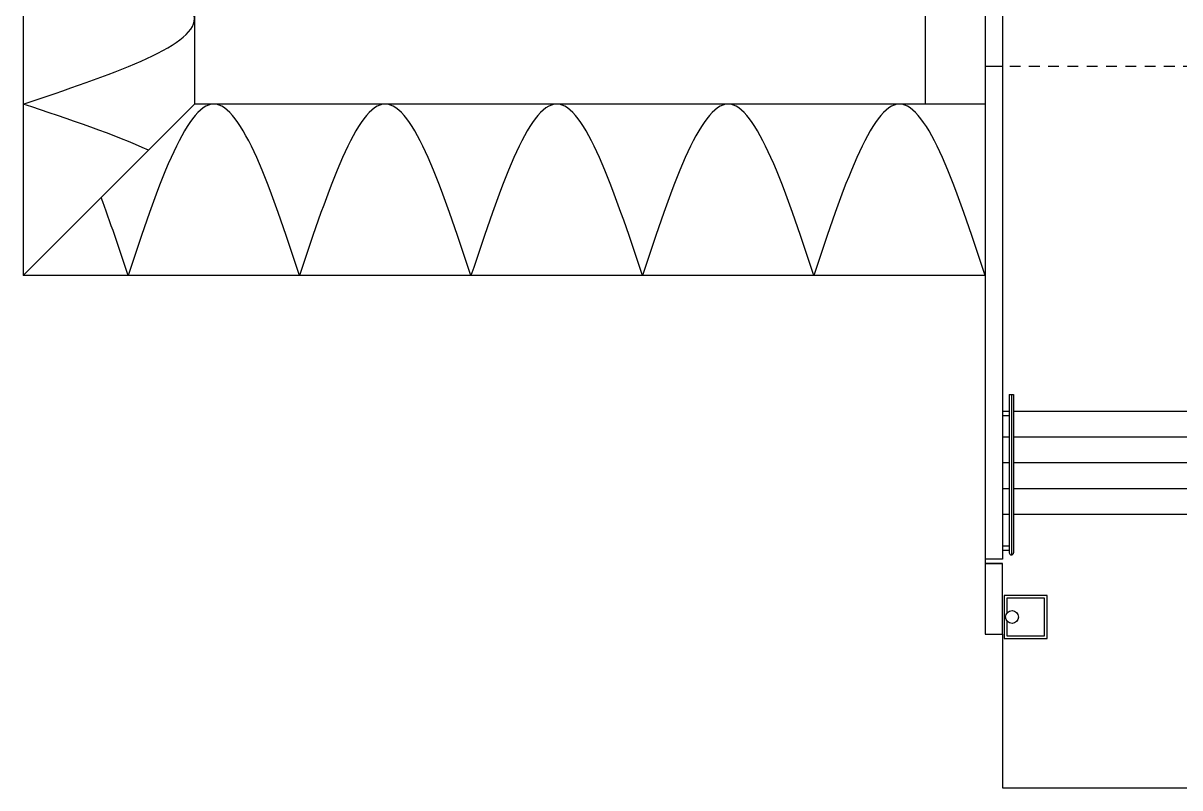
# Model space of a CAD drawing. Extents: x 638.8 to 694.4, y 623.5 to 665.5.
# Drawn here: x 659.63 to 673.13, y 623.53 to 632.45 of the extents above; entities that cross this region are included whole.
import ezdxf

# ---------------------------------------------------------------- set-up
doc = ezdxf.new("R2010")
doc.units = 0
doc.header["$LTSCALE"] = 0.5
doc.header["$MEASUREMENT"] = 0
doc.linetypes.add('HIDDEN', pattern=[0.375, 0.25, -0.125])
for name, color, linetype in [('escaleras', 1, 'CONTINUOUS'), ('METAL', 6, 'CONTINUOUS'), ('murosbajos', 1, 'CONTINUOUS'), ('paredes', 1, 'CONTINUOUS'), ('pisoplanta', 1, 'CONTINUOUS'), ('PROYECCIONES', 6, 'HIDDEN'), ('talud', 5, 'CONTINUOUS'), ('texturas', 6, 'CONTINUOUS'), ('ventanas', 6, 'CONTINUOUS')]:
    doc.layers.add(name, color=color, linetype=linetype)

msp = doc.modelspace()

# ---------------------------------------------------------------- linework, layer by layer
at = {"layer": 'escaleras'}
for p, q in [((671.185, 627.924), (674.834, 627.924)), ((671.185, 627.624), (674.958, 627.624)), ((671.185, 627.324), (675.082, 627.324)), ((671.185, 627.024), (675.207, 627.024)), ((671.185, 626.724), (675.331, 626.724)), ((671.055, 625.323), (671.055, 623.53))]:
    msp.add_line(p, q, dxfattribs=at)
at = {"layer": 'escaleras', "color": 6}
for p, q in [((671.055, 627.624), (671.135, 627.624)), ((671.055, 627.324), (671.135, 627.324)), ((671.055, 627.024), (671.135, 627.024)), ((671.055, 626.724), (671.135, 626.724))]:
    msp.add_line(p, q, dxfattribs=at)
at = {"layer": 'METAL'}
msp.add_circle((671.167, 625.523), 0.075, dxfattribs=at)
at = {"layer": 'murosbajos'}
for p, q in [((670.855, 631.944), (670.855, 626.198)), ((671.055, 631.969), (671.055, 626.198)), ((670.855, 626.148), (671.055, 626.148))]:
    msp.add_line(p, q, dxfattribs=at)
at = {"layer": 'murosbajos', "color": 6}
for p, q in [((671.135, 628.118), (671.185, 628.118)), ((671.135, 628.118), (671.135, 626.273)), ((671.16, 628.118), (671.16, 626.248)), ((671.185, 628.118), (671.185, 626.273)), ((671.055, 627.924), (671.135, 627.924)), ((671.055, 627.874), (671.135, 627.874)), ((671.135, 626.348), (671.055, 626.348)), ((671.135, 626.298), (671.055, 626.298))]:
    msp.add_line(p, q, dxfattribs=at)
msp.add_arc((671.16, 626.273), 0.025, 180, 0, dxfattribs=at)
at = {"layer": 'paredes'}
for p, q in [((670.855, 634.594), (670.855, 631.944)), ((671.055, 634.594), (671.055, 631.944)), ((671.055, 631.944), (670.855, 631.944)), ((671.055, 626.198), (670.855, 626.198))]:
    msp.add_line(p, q, dxfattribs=at)
at = {"layer": 'paredes', "color": 1}
msp.add_line((670.855, 626.198), (670.855, 626.148), dxfattribs=at)
at = {"layer": 'paredes'}
msp.add_lwpolyline([(670.855, 625.323), (671.055, 625.323), (671.055, 626.148), (670.855, 626.148)], close=True, dxfattribs=at)
at = {"layer": 'pisoplanta'}
msp.add_line((671.055, 623.53), (676.654, 623.53), dxfattribs=at)
at = {"layer": 'PROYECCIONES'}
msp.add_line((676.89, 631.944), (671.055, 631.944), dxfattribs=at)
at = {"layer": 'talud'}
for p, q in [((659.63, 656.64), (659.63, 629.507)), ((661.63, 654.64), (661.63, 631.507)), ((661.63, 631.507), (659.63, 629.507)), ((670.855, 631.507), (661.63, 631.507)), ((670.855, 629.507), (659.63, 629.507))]:
    msp.add_line(p, q, dxfattribs=at)
at = {"layer": 'texturas', "color": 1}
msp.add_line((670.155, 634.269), (670.155, 631.507), dxfattribs=at)
at = {"layer": 'texturas'}
for points in [[(659.63, 631.507), (661.63, 632.507), (659.63, 633.507)], [(662.855, 629.507), (661.855, 631.507), (660.855, 629.507)], [(664.855, 629.507), (663.855, 631.507), (662.855, 629.507)], [(666.855, 629.507), (665.855, 631.507), (664.855, 629.507)], [(668.855, 629.507), (667.855, 631.507), (666.855, 629.507)], [(670.855, 629.507), (669.855, 631.507), (668.855, 629.507)]]:
    msp.add_spline(points, degree=3, dxfattribs=at)
for points in [[(661.091, 630.968), (660.708, 631.147), (660.169, 631.327), (659.63, 631.507)], [(660.855, 629.507), (660.75, 629.821), (660.646, 630.135), (660.541, 630.418)]]:
    msp.add_open_spline(points, degree=3, dxfattribs=at)
at = {"layer": 'ventanas', "color": 6}
msp.add_lwpolyline([(671.076, 625.773), (671.076, 625.273), (671.576, 625.273), (671.576, 625.773)], close=True, dxfattribs=at)
msp.add_lwpolyline([(671.106, 625.479), (671.106, 625.303), (671.546, 625.303), (671.546, 625.743), (671.106, 625.743), (671.106, 625.566)], dxfattribs=at)

doc.saveas('drawing.dxf')
